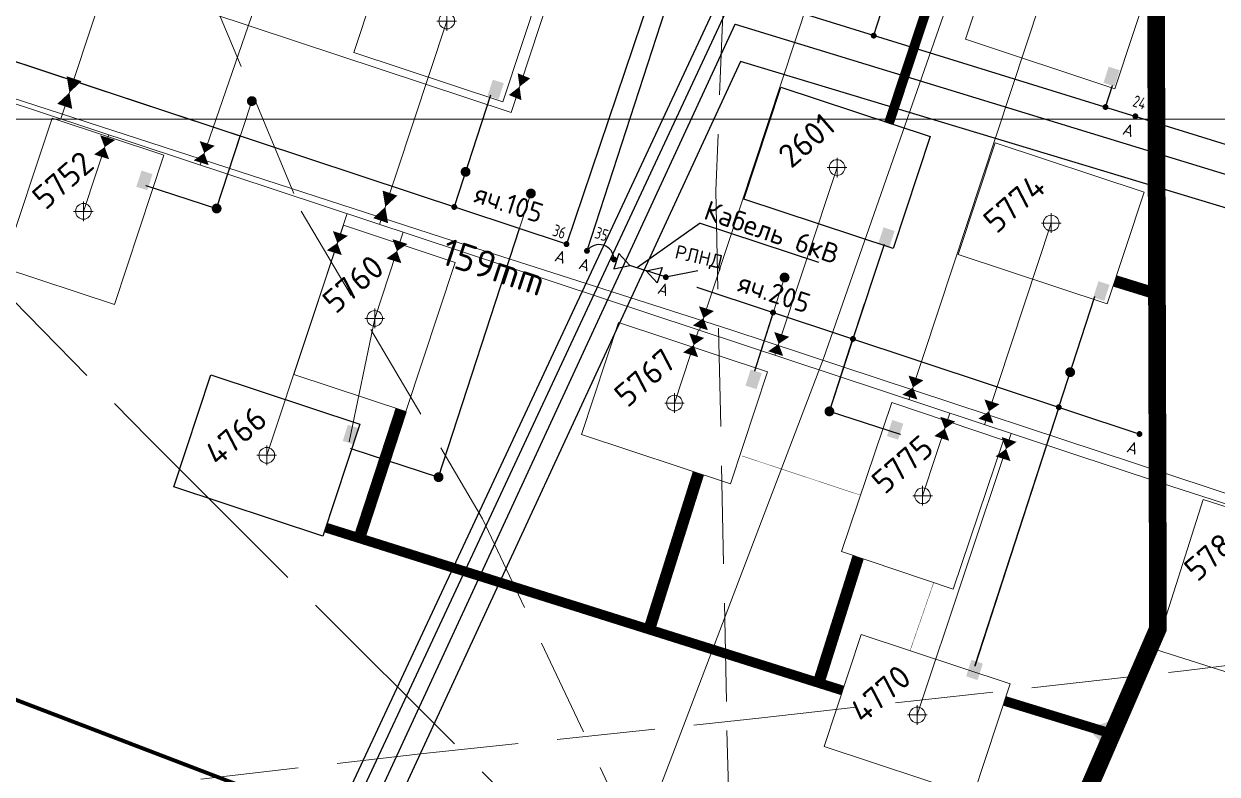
# Model space of a CAD drawing. Header units: millimetres. Extents: x 519 to 9564855, y -810 to 5021775.
# Drawn here: x 9529235 to 9529843, y 5001666 to 5002048 of the extents above; entities that cross this region are included whole.
import ezdxf

# ---------------------------------------------------------------- set-up
doc = ezdxf.new("R2010")
doc.units = ezdxf.units.MM
doc.header["$LTSCALE"] = 2
doc.header["$MEASUREMENT"] = 0
doc.header["$PDMODE"] = 2
doc.header["$PDSIZE"] = 5
for name, pattern in [('92051501$0$GROUND1', [60, 50, -10]), ('92051501$0$GROUND2', [35, 25, -10]), ('ACAD_ISO04W100', [30, 24, -3, 0, -3]), ('DASHED2', [9.525, 6.35, -3.175])]:
    doc.linetypes.add(name, pattern=pattern)
for name, color, linetype in [('160 скважин на 2012 г. подъездные дороги', 40, 'Continuous'), ('160 скважин на 2012 год', 7, 'Continuous'), ('164 скв. на 2011 год (измененные)', 121, 'Continuous'), ('Existing roads', 41, 'Continuous'), ('Future Roads', 44, 'Continuous'), ('GRID_PULKOVO', 7, 'Continuous'), ('OilColl&Flowlines', 3, 'Continuous'), ('ROAD_FIELD', 255, '92051501$0$GROUND2'), ('ROAD_GROUND', 9, 'Continuous'), ('stage 7.frame', 7, 'Continuous'), ('Stage 9.Frame&Text', 7, 'Continuous')]:
    doc.layers.add(name, color=color, linetype=linetype)
for name, color, linetype, lineweight in [('160 скважин на 2012 год - Электрика', 192, 'Continuous', 30), ('160 скважин на2012 год.Выкидные линии', 5, 'Continuous', 30), ('severniy kollektor', 3, 'ACAD_ISO04W100', 30), ('Электро', 1, 'Continuous', 30), ('Электроснаб', 1, 'Continuous', 18), ('Электроснабжене', 1, 'Continuous', 18)]:
    doc.layers.add(name, color=color, linetype=linetype, lineweight=lineweight)
doc.styles.add('92051501$0$STANDARD', font='simplex.shx')
doc.styles.add('Elect', font='isocpeur.ttf')
doc.styles.get("Standard").update_dxf_attribs({"font": 'isocpeur.ttf', "width": 0.5})
doc.linetypes.add('CAB', pattern='A,0.7,-0.43403,["K",Standard,S=0.9,R=0,X=-0.4,Y=-0.3],-0.8', length=1.93403)
doc.linetypes.add('WTR_LINE', pattern='A,0.5,-0.2,["W",92051501$0$STANDARD,S=0.1,R=0,X=-0.1,Y=-0.05],-0.05', length=0.75)

# ---------------------------------------------------------------- blocks, each defined once
blk = doc.blocks.new('92051501$0$VALVE')
at = {"layer": 'OilColl&Flowlines'}
for points in [[(-5.97, -3.45), (-5.97, 3.45), (0, 0)], [(5.97, -3.45), (0, 0), (5.97, 3.45)]]:
    blk.add_solid(points, dxfattribs=at)
blk = doc.blocks.new('92051501$0$WELLPAD')
at = {"flags": 128}
blk.add_lwpolyline([(40, -30), (-40, -30), (-40, 30), (40, 30)], close=True, dxfattribs=at)

msp = doc.modelspace()

# ---------------------------------------------------------------- hatches: boundary and pattern name
at = {"layer": '160 скважин на 2012 год - Электрика', "lineweight": 0, "ltscale": 7.5}
for points in [[(9529479.15763, 5002018.23846), (9529473.53525, 5002020.06451), (9529470.87312, 5002011.86787), (9529476.49549, 5002010.04182)], [(9529300.22814, 5001971.92741), (9529294.60577, 5001973.75347), (9529291.94363, 5001965.55683), (9529297.56601, 5001963.73077)], [(9529787.70387, 5001915.60297), (9529782.0815, 5001917.42903), (9529779.41936, 5001909.23239), (9529785.04173, 5001907.40633)], [(9529610.52949, 5001870.65498), (9529604.90712, 5001872.48104), (9529602.24498, 5001864.2844), (9529607.86735, 5001862.45834)], [(9529682.63847, 5001844.96661), (9529677.01609, 5001846.79266), (9529674.35396, 5001838.59602), (9529679.97633, 5001836.76997)], [(9529722.97742, 5001722.85636), (9529717.35505, 5001724.68241), (9529714.69291, 5001716.48577), (9529720.31529, 5001714.65971)]]:
    msp.add_hatch(color=1, dxfattribs=at).paths.add_polyline_path(points)
at = {"layer": 'Existing roads', "lineweight": 0}
h = msp.add_hatch(color=256, dxfattribs=at)
edge = h.paths.add_edge_path()
edge.add_line((9529779.33056, 5001686.70434), (9529780.9224, 5001691.45037))
edge.add_arc((9529778.19448, 5001711.85323), 20.58442, 277.61544673, 311.50735806)
edge.add_line((9529791.83611, 5001696.43816), (9529785.82741, 5001678.2785))
edge.add_arc((9529762.02179, 5001666.64054), 26.4981, 386.05282574, 409.21610864)
at = {"layer": 'Электро', "ltscale": 0.5}
for points in [[(9529792.90296, 5002024.85472), (9529787.27084, 5002026.65049), (9529784.65287, 5002018.43963), (9529790.28499, 5002016.64387)], [(9529405.35505, 5001842.52986), (9529399.72293, 5001844.32562), (9529397.10496, 5001836.11477), (9529402.73708, 5001834.31901)]]:
    msp.add_hatch(color=256, dxfattribs=at).paths.add_polyline_path(points)
at = {"layer": 'Электро'}
for points in [[(9529479.15699, 5002018.23807), (9529473.53461, 5002020.06412), (9529470.87247, 5002011.86748), (9529476.49485, 5002010.04143)], [(9529300.22814, 5001971.92741), (9529294.60577, 5001973.75347), (9529291.94363, 5001965.55683), (9529297.56601, 5001963.73077)], [(9529787.70326, 5001915.60278), (9529782.08089, 5001917.42884), (9529779.41875, 5001909.2322), (9529785.04112, 5001907.40614)]]:
    msp.add_hatch(color=256, dxfattribs=at).paths.add_polyline_path(points)
at = {"layer": 'Электро', "ltscale": 7.5}
for points in [[(9529678.20765, 5001943.01141), (9529672.58528, 5001944.83747), (9529669.92314, 5001936.64083), (9529675.54551, 5001934.81477)], [(9529610.52888, 5001870.65479), (9529604.90651, 5001872.48085), (9529602.24437, 5001864.28421), (9529607.86674, 5001862.45815)], [(9529682.63786, 5001844.96642), (9529677.01548, 5001846.79247), (9529674.35335, 5001838.59583), (9529679.97572, 5001836.76978)], [(9529723.13656, 5001722.56995), (9529717.51419, 5001724.39601), (9529714.85205, 5001716.19937), (9529720.47442, 5001714.37331)]]:
    msp.add_hatch(color=256, dxfattribs=at).paths.add_polyline_path(points)
at = {"layer": 'Электроснаб', "linetype": 'ByBlock', "lineweight": 0, "ltscale": 0.5}
for points in [[(9529792.90296, 5002024.85472), (9529787.27084, 5002026.65049), (9529784.65287, 5002018.43963), (9529790.28499, 5002016.64387)], [(9529405.35505, 5001842.52986), (9529399.72293, 5001844.32562), (9529397.10496, 5001836.11477), (9529402.73708, 5001834.31901)]]:
    msp.add_hatch(color=1, dxfattribs=at).paths.add_polyline_path(points)
at = {"layer": 'Электроснаб', "linetype": 'ByBlock', "lineweight": 0}
for points in [[(9529479.15699, 5002018.23807), (9529473.53461, 5002020.06412), (9529470.87247, 5002011.86748), (9529476.49485, 5002010.04143)], [(9529787.70326, 5001915.60278), (9529782.08089, 5001917.42884), (9529779.41875, 5001909.2322), (9529785.04112, 5001907.40614)]]:
    msp.add_hatch(color=1, dxfattribs=at).paths.add_polyline_path(points)
at = {"layer": 'Электроснаб', "lineweight": 0}
msp.add_hatch(color=1, dxfattribs=at).paths.add_polyline_path([(9529300.22814, 5001971.92741), (9529294.60577, 5001973.75347), (9529291.94363, 5001965.55683), (9529297.56601, 5001963.73077)])
at = {"layer": 'Электроснаб', "linetype": 'ByBlock', "lineweight": 0, "ltscale": 7.5}
for points in [[(9529678.20765, 5001943.01141), (9529672.58528, 5001944.83747), (9529669.92314, 5001936.64083), (9529675.54551, 5001934.81477)], [(9529610.52888, 5001870.65479), (9529604.90651, 5001872.48085), (9529602.24437, 5001864.28421), (9529607.86674, 5001862.45815)], [(9529682.63786, 5001844.96642), (9529677.01548, 5001846.79247), (9529674.35335, 5001838.59583), (9529679.97572, 5001836.76978)], [(9529723.13656, 5001722.56995), (9529717.51419, 5001724.39601), (9529714.85205, 5001716.19937), (9529720.47442, 5001714.37331)]]:
    msp.add_hatch(color=1, dxfattribs=at).paths.add_polyline_path(points)
at = {"layer": 'Электроснабжене', "linetype": 'ByBlock', "lineweight": 0, "ltscale": 0.5}
for points in [[(9529792.90296, 5002024.85472), (9529787.27084, 5002026.65049), (9529784.65287, 5002018.43963), (9529790.28499, 5002016.64387)], [(9529405.35505, 5001842.52986), (9529399.72293, 5001844.32562), (9529397.10496, 5001836.11477), (9529402.73708, 5001834.31901)]]:
    msp.add_hatch(color=1, dxfattribs=at).paths.add_polyline_path(points)
at = {"layer": 'Электроснабжене', "linetype": 'ByBlock', "lineweight": 0}
for points in [[(9529479.15699, 5002018.23807), (9529473.53461, 5002020.06412), (9529470.87247, 5002011.86748), (9529476.49485, 5002010.04143)], [(9529787.70326, 5001915.60278), (9529782.08089, 5001917.42884), (9529779.41875, 5001909.2322), (9529785.04112, 5001907.40614)]]:
    msp.add_hatch(color=1, dxfattribs=at).paths.add_polyline_path(points)
at = {"layer": 'Электроснабжене', "lineweight": 0}
msp.add_hatch(color=1, dxfattribs=at).paths.add_polyline_path([(9529300.22814, 5001971.92741), (9529294.60577, 5001973.75347), (9529291.94363, 5001965.55683), (9529297.56601, 5001963.73077)])
at = {"layer": 'Электроснабжене', "linetype": 'ByBlock', "lineweight": 0, "ltscale": 7.5}
for points in [[(9529678.20765, 5001943.01141), (9529672.58528, 5001944.83747), (9529669.92314, 5001936.64083), (9529675.54551, 5001934.81477)], [(9529610.52888, 5001870.65479), (9529604.90651, 5001872.48085), (9529602.24437, 5001864.28421), (9529607.86674, 5001862.45815)], [(9529682.63786, 5001844.96642), (9529677.01548, 5001846.79247), (9529674.35335, 5001838.59583), (9529679.97572, 5001836.76978)], [(9529723.13656, 5001722.56995), (9529717.51419, 5001724.39601), (9529714.85205, 5001716.19937), (9529720.47442, 5001714.37331)]]:
    msp.add_hatch(color=1, dxfattribs=at).paths.add_polyline_path(points)

# ---------------------------------------------------------------- linework, layer by layer
at = {"color": 5, "linetype": 'WTR_LINE', "lineweight": 0, "ltscale": 100, "const_width": 2}
msp.add_lwpolyline([(9527059.994, 5002488.058), (9527832.679, 5002214.15), (9528541.641, 5001967.805), (9529684.446, 5001530.752), (9530702.239, 5001171.723), (9531496.57, 5000875.96), (9531289.842, 5000268.677), (9531235.995, 5000198.308)], dxfattribs=at)
at = {"color": 3, "linetype": 'ByBlock', "lineweight": 0, "ltscale": 80}
msp.add_lwpolyline([(9529368.4, 5002178.8), (9529318.0278, 5002195.29146), (9529253.43885, 5002000.08902)], dxfattribs=at)
at = {"layer": '160 скважин на 2012 г. подъездные дороги', "color": 41, "linetype": 'ByBlock', "lineweight": 0, "ltscale": 80, "elevation": 0.00005}
for points in [[(9529790.45238, 5001917.5706, 6, 6, 0), (9529811.66403, 5001910.99955, 0.2, 0.2, 0)], [(9529405.54042, 5001786.62066, 6, 6, 0), (9529426.8575, 5001851.8331, 0.2, 0.2, 0)], [(9529578.2518, 5001819.5765, 6, 6, 0), (9529553.224, 5001740.10877, 0.2, 0.2, 0)], [(9529659.68613, 5001777.01244, 6, 6, 0), (9529639.50542, 5001712.93506, 0.2, 0.2, 0)]]:
    msp.add_lwpolyline(points, format="xyseb", dxfattribs=at)
at = {"layer": '160 скважин на 2012 год', "color": 0, "linetype": 'ByBlock', "lineweight": 0, "elevation": 0.00005}
for points in [[(9529402.69218, 5002033.8859), (9529478.6727, 5002008.74532), (9529497.52814, 5002065.73072), (9529421.54761, 5002090.8713)], [(9529249.0044, 5002000.41407), (9529223.83418, 5001924.44336), (9529280.81221, 5001905.56569), (9529305.98243, 5001981.5364)], [(9529710.59218, 5001930.9859), (9529786.5727, 5001905.84532), (9529805.42814, 5001962.83072), (9529729.44761, 5001987.9713)], [(9529676.79363, 5001855.71066), (9529651.16093, 5001779.89474), (9529708.02287, 5001760.67022), (9529733.65557, 5001836.48614)], [(9529835.47032, 5001806.23053), (9529811.15908, 5001729.98059), (9529868.34653, 5001711.74716), (9529892.65777, 5001787.9971)]]:
    msp.add_lwpolyline(points, close=True, dxfattribs=at)
at = {"layer": '160 скважин на 2012 год', "color": 8, "linetype": 'ByBlock', "lineweight": 0, "ltscale": 80, "const_width": 0.2}
for points in [[(9529660.83606, 5001808.51166), (9529600.42217, 5001828.50152)], [(9529686.1086, 5001729.32253), (9529698.13496, 5001764.01323)]]:
    msp.add_lwpolyline(points, dxfattribs=at)
at = {"layer": '160 скважин на 2012 год', "color": 0, "linetype": 'ByBlock', "lineweight": 0}
for centre in [(9529450.1, 5002049.9), (9529265, 5001953), (9529758, 5001947), (9529692.5, 5001808.2)]:
    msp.add_circle(centre, 4, dxfattribs=at)
for p in [(9529450.1, 5002049.9), (9529265, 5001953), (9529758, 5001947), (9529692.5, 5001808.2)]:
    msp.add_point(p, dxfattribs=at)
at = {"layer": '160 скважин на 2012 год - Электрика', "color": 1, "linetype": 'ByBlock', "lineweight": 0, "ltscale": 80}
for p, q in [((9529332.87074, 5001954.45358), (9529350.75077, 5002009.15628)), ((9529296.7108, 5001966.20266), (9529332.87074, 5001954.45358)), ((9529445.92624, 5001817.66981), (9529492.96137, 5001962.1027)), ((9529645.01246, 5001851.17154), (9529662.87952, 5001905.83453)), ((9529681.1724, 5001839.42247), (9529645.01246, 5001851.17154))]:
    msp.add_line(p, q, dxfattribs=at)
at = {"layer": '160 скважин на 2012 год - Электрика', "color": 1, "lineweight": 0, "ltscale": 7.5}
for p, q in [((9529471.99087, 5002010.83174, 0.00005), (9529459.7304, 5001973.09791)), ((9529622.19296, 5001919.31642, 0), (9529606.93449, 5001871.68374)), ((9529761.86693, 5001853.26658, 0), (9529780.16987, 5001909.59724, 0)), ((9529761.86693, 5001853.26658, 0), (9529719.16978, 5001721.81078, 0.00005))]:
    msp.add_line(p, q, dxfattribs=at)
at = {"layer": '160 скважин на 2012 год - Электрика', "color": 1, "linetype": 'CAB', "lineweight": 0, "ltscale": 3}
msp.add_line((9529400.38208, 5001835.60624), (9529413.4, 5001898.5), dxfattribs=at)
at = {"layer": '160 скважин на 2012 год - Электрика', "color": 1, "lineweight": 0, "ltscale": 7.5, "const_width": 2.5}
for points in [[(9529349.61129, 5002009.52622, 1), (9529351.98893, 5002008.75368, 1)], [(9529458.48936, 5001973.50146, 1), (9529460.867, 5001972.72892, 1)], [(9529491.77255, 5001962.48897, 1), (9529494.15019, 5001961.71643, 1)], [(9529331.68192, 5001954.83985, 1), (9529334.05956, 5001954.06731, 1)], [(9529643.82364, 5001851.55781, 1), (9529646.20128, 5001850.78527, 1)], [(9529444.73742, 5001818.05608, 1), (9529447.11506, 5001817.28354, 1)]]:
    msp.add_lwpolyline(points, format="xyb", close=True, dxfattribs=at)
at = {"layer": '160 скважин на 2012 год - Электрика', "color": 1, "lineweight": 0, "ltscale": 7.5, "const_width": 2.5, "elevation": 0}
for points in [[(9529621.00414, 5001919.7027, 1), (9529623.38178, 5001918.93015, 1)], [(9529766.47665, 5001871.49893, 1), (9529768.85429, 5001870.72638, 1)]]:
    msp.add_lwpolyline(points, format="xyb", close=True, dxfattribs=at)
at = {"layer": '160 скважин на2012 год.Выкидные линии', "color": 3, "linetype": 'ByBlock', "lineweight": 0, "ltscale": 80}
msp.add_lwpolyline([(9529450.1, 5002049.9), (9529415.83848, 5001946.35392)], dxfattribs=at)
at = {"layer": '164 скв. на 2011 год (измененные)', "color": 0, "linetype": 'ByBlock', "lineweight": 0, "elevation": 0.00005}
for points in [[(9529714.39218, 5002040.5859), (9529790.3727, 5002015.44532), (9529809.22814, 5002072.43072), (9529733.24761, 5002097.5713)], [(9529397.42528, 5001945.92111), (9529372.22161, 5001869.96149), (9529429.19132, 5001851.05873), (9529454.395, 5001927.01835)], [(9529518.69218, 5001839.3859), (9529594.6727, 5001814.24532), (9529613.52814, 5001871.23072), (9529537.54761, 5001896.3713)]]:
    msp.add_lwpolyline(points, close=True, dxfattribs=at)
at = {"layer": '164 скв. на 2011 год (измененные)', "color": 0, "linetype": 'ByBlock', "lineweight": 0}
for centre in [(9529413.4, 5001898.5), (9529566.1, 5001855.4)]:
    msp.add_circle(centre, 4, dxfattribs=at)
at = {"layer": '164 скв. на 2011 год (измененные)', "color": 0, "linetype": 'ByBlock', "lineweight": 0, "ltscale": 80}
msp.add_point((9529413.4, 5001898.5), dxfattribs=at)
at = {"layer": '164 скв. на 2011 год (измененные)', "color": 0, "linetype": 'ByBlock', "lineweight": 0}
msp.add_point((9529566.1, 5001855.4), dxfattribs=at)
at = {"layer": 'Existing roads', "lineweight": 0, "const_width": 5, "elevation": 6}
msp.add_lwpolyline([(9529734.3643, 5001703.72061), (9529789.09732, 5001686.94043)], dxfattribs=at)
at = {"layer": 'Future Roads', "color": 41, "linetype": 'ByBlock', "lineweight": 0, "const_width": 5, "elevation": 0.00005}
for points in [[(9529675.27869, 5001997.67311), (9529715.91911, 5002120.43042)], [(9529388.41797, 5001792.01326), (9529651.76853, 5001709.07288)]]:
    msp.add_lwpolyline(points, dxfattribs=at)
at = {"layer": 'GRID_PULKOVO', "lineweight": 0}
msp.add_line((9519000, 5002000), (9533000, 5002000), dxfattribs=at)
at = {"layer": 'OilColl&Flowlines', "linetype": 'ByBlock', "lineweight": 0}
for p, q in [((9529588.2, 5002321.8), (9529482.84435, 5002003.39137)), ((9528772.66193, 5002238.43676), (9529482.84435, 5002003.39137)), ((9529814.21, 5001814.54), (9528754.74638, 5002165.09732)), ((9529364.9, 5002093.6), (9529324.43289, 5001976.59837)), ((9529358.4, 5001828.8), (9529399.30246, 5001951.82539)), ((9530864.44633, 5001476.41745), (9529814.21, 5001814.54))]:
    msp.add_line(p, q, dxfattribs=at)
at = {"layer": 'OilColl&Flowlines', "linetype": 'ByBlock', "lineweight": 0, "ltscale": 200}
for p, q in [((9529647.5, 5002100.1), (9529578.78803, 5001892.43687)), ((9529752.54221, 5002059.66324), (9529685.52425, 5001857.11978)), ((9529265, 5001953), (9529277.90255, 5001991.99442)), ((9529758, 5001947), (9529724.04311, 5001844.37459)), ((9529413.4, 5001898.5), (9529427.91214, 5001942.35897)), ((9529566.1, 5001855.4), (9529578.39758, 5001892.56606)), ((9529692.5, 5001808.2), (9529706.40102, 5001850.21204))]:
    msp.add_line(p, q, dxfattribs=at)
at = {"layer": 'OilColl&Flowlines', "color": 3, "linetype": 'ByBlock', "lineweight": 0}
msp.add_line((9529648.9, 5001975.3), (9529617.26907, 5001879.70419), dxfattribs=at)
at = {"layer": 'OilColl&Flowlines', "lineweight": 0}
msp.add_line((9529689.8, 5001696.6), (9529737.65362, 5001839.87112), dxfattribs=at)
at = {"layer": 'OilColl&Flowlines', "color": 3, "linetype": 'ByBlock', "lineweight": 0}
for points in [[(9529260.25356, 5002020.50205, 8, 0, 0), (9529257.87306, 5002013.49021, 0, 8, 0), (9529255.49071, 5002006.47295, 8, 8, 0)], [(9529421.17584, 5001962.30205, 8, 0, 0), (9529418.79533, 5001955.29021, 0, 8, 0), (9529416.41299, 5001948.27295, 8, 8, 0)], [(9529579.27572, 5001893.6897, 8, 0, 0), (9529580.8405, 5001898.63988, 0, 8, 0), (9529582.36969, 5001903.47747, 8, 8, 0)], [(9529574.30492, 5001879.97606, 8, 0, 0), (9529575.8697, 5001884.92623, 0, 8, 0), (9529577.39889, 5001889.76383, 8, 8, 0)], [(9529617.62275, 5001880.55202, 8, 0, 0), (9529619.18753, 5001885.5022, 0, 8, 0), (9529620.71672, 5001890.33979, 8, 8, 0)]]:
    msp.add_lwpolyline(points, format="xyseb", dxfattribs=at)
at = {"layer": 'OilColl&Flowlines', "lineweight": 0}
for points in [[(9529274.25803, 5001980.7588, 8, 0, 0), (9529275.82281, 5001985.70897, 0, 8, 0), (9529277.352, 5001990.54657, 8, 8, 0)], [(9529324.98357, 5001977.76456, 8, 0, 0), (9529326.54834, 5001982.71474, 0, 8, 0), (9529328.07753, 5001987.55233, 8, 8, 0)], [(9529686.02488, 5001858.41176, 8, 0, 0), (9529687.58966, 5001863.36193, 0, 8, 0), (9529689.11885, 5001868.19953, 8, 8, 0)], [(9529724.72937, 5001846.22757, 8, 0, 0), (9529726.29415, 5001851.17774, 0, 8, 0), (9529727.82334, 5001856.01534, 8, 8, 0)]]:
    msp.add_lwpolyline(points, format="xyseb", dxfattribs=at)
at = {"layer": 'OilColl&Flowlines', "linetype": 'ByBlock', "lineweight": 0}
for points in [[(9529392.80029, 5001931.9533, 8, 0, 0), (9529394.36507, 5001936.90348, 0, 8, 0), (9529395.89426, 5001941.74107, 8, 8, 0)], [(9529423.17475, 5001927.82044, 8, 0, 0), (9529424.73953, 5001932.77061, 0, 8, 0), (9529426.26872, 5001937.60821, 8, 8, 0)]]:
    msp.add_lwpolyline(points, format="xyseb", dxfattribs=at)
at = {"layer": 'OilColl&Flowlines', "lineweight": 0}
for points, elevation in [([(9529702.23527, 5001837.40112, 8, 0, 0), (9529703.80004, 5001842.35129, 0, 8, 0), (9529705.32923, 5001847.18889, 8, 8, 0)], 0), ([(9529733.46574, 5001827.06752, 8, 0, 0), (9529735.03052, 5001832.01769, 0, 8, 0), (9529736.55971, 5001836.85529, 8, 8, 0)], 4.814)]:
    msp.add_lwpolyline(points, format="xyseb", dxfattribs=dict(at, elevation=elevation))
at = {"layer": 'ROAD_FIELD', "color": 0, "linetype": '92051501$0$GROUND1', "lineweight": 0}
msp.add_lwpolyline([(9526935.437, 5004963.955), (9527193.41818, 5004344.27112), (9527450.38626, 5003684.4282), (9527989.53769, 5003152.50492), (9528107.38116, 5003027.9094), (9528607.94222, 5002539.88503), (9529298.35573, 5001837.34368), (9529522.87428, 5001612.96816), (9529662.137, 5001472.855), (9529971.037, 5001333.555), (9529994.03437, 5001320.86328)], dxfattribs=at)
at = {"layer": 'ROAD_FIELD', "lineweight": 0}
for points in [[(9527697.9529, 5003749.4838), (9527829.537, 5003652.655), (9527956.6319, 5003538.88929), (9528345.237, 5003190.455), (9528389.237, 5003167.955), (9528520.78893, 5003090.98643), (9528606.337, 5003025.955), (9528670.737, 5002952.555), (9528812.237, 5002826.755), (9528926.137, 5002734.855), (9529063.037, 5002604.955), (9529158.637, 5002507.655), (9529185.12703, 5002464.10354), (9529205.837, 5002340.355), (9529226.037, 5002283.255), (9529271.437, 5002164.755), (9529326.037, 5002072.855), (9529375.937, 5001953.155), (9529468.337, 5001796.455), (9529605.84662, 5001506.11208)], [(9529543.437, 5003454.155), (9529555.137, 5003436.955), (9529562.137, 5003395.855), (9529556.137, 5003294.055), (9529551.737, 5003171.155), (9529549.737, 5003065.955), (9529556.93674, 5002950.49078), (9529569.237, 5002822.455), (9529589.237, 5002653.155), (9529599.637, 5002409.055), (9529602.24631, 5002342.01935), (9529587.137, 5001963.455), (9529592.837, 5001688.655), (9529596.56808, 5001546.46579)], [(9529205.11065, 5001643.66581), (9529255.237, 5001655.855), (9529436.737, 5001676.855), (9529609.037, 5001694.955), (9529825.38917, 5001719.11996), (9530007.237, 5001741.355), (9530291.01134, 5001773.34488), (9530345.27091, 5001789.73844), (9530585.11317, 5001876.43872), (9530808.337, 5001941.455), (9530860.30347, 5001956.28178), (9530881.86219, 5001981.62882), (9530900.88456, 5002024.71872), (9530932.58851, 5002067.80862), (9531014.037, 5002196.255), (9531046.837, 5002236.155), (9531103.737, 5002308.855), (9531140.20046, 5002354.6), (9531177.637, 5002377.855), (9531230.937, 5002393.955), (9531283.037, 5002416.255), (9531332.437, 5002438.755), (9531367.05559, 5002451.39784), (9531407.19933, 5002472.76627)]]:
    msp.add_lwpolyline(points, dxfattribs=at)
at = {"layer": 'ROAD_GROUND', "color": 8, "lineweight": 0, "const_width": 9}
msp.add_lwpolyline([(9529447.10622, 5000964.21329), (9529694.8, 5001469.8), (9529812.4, 5001740.6), (9529811.2732, 5002107.54506), (9529847.42377, 5002553.29213)], dxfattribs=at)
at = {"layer": 'severniy kollektor', "linetype": 'Continuous', "lineweight": 0}
for points, elevation in [([(9529919.36205, 5001820.54375), (9529876.486, 5001799.7519), (9529594.8074, 5001892.6807), (9529447.9213, 5001939.7612), (9529214.9543, 5002015.1278), (9529044.1618, 5002068.0952), (9527687.03665, 5002521.75383), (9527342.6533, 5001698.193), (9527189.4969, 5001390.269), (9527167.3095, 5001354.24132)], 0.7029), ([(9529728.7482, 5002126.3315), (9529641.9653, 5001878.0033), (9529503.3763, 5001514.6599), (9529395.3764, 5001243.1631), (9529333.9974, 5001087.1802)], 0.1804)]:
    msp.add_lwpolyline(points, dxfattribs=dict(at, elevation=elevation))
at = {"layer": 'stage 7.frame', "color": 0, "linetype": 'ByBlock', "lineweight": 0, "elevation": 6}
msp.add_lwpolyline([(9529642.34082, 5001680.58018), (9529718.32134, 5001655.4396), (9529737.17678, 5001712.425), (9529661.19625, 5001737.56558)], close=True, dxfattribs=at)
at = {"layer": 'stage 7.frame', "color": 0, "linetype": 'ByBlock', "lineweight": 0}
msp.add_circle((9529689.8, 5001696.6), 4, dxfattribs=at)
at = {"layer": 'stage 7.frame', "color": 0, "linetype": 'ByBlock', "lineweight": 0, "ltscale": 80}
msp.add_point((9529689.8, 5001696.6), dxfattribs=at)
at = {"layer": 'Stage 9.Frame&Text', "color": 0, "linetype": 'ByBlock', "lineweight": 0}
for centre in [(9529648.9, 5001975.3), (9529358.4, 5001828.8)]:
    msp.add_circle(centre, 4, dxfattribs=at)
for p in [(9529648.9, 5001975.3), (9529358.4, 5001828.8)]:
    msp.add_point(p, dxfattribs=at)
at = {"layer": 'Электро'}
for p, q in [((9529511.07508, 5001936.33797, 0), (9527927.17683, 5002459.74931, 0.00005)), ((9529611.43267, 5002233.82097, 26.71792), (9529511.07508, 5001936.33797, 0)), ((9529615.45336, 5002222.00155, 26.71792), (9529521.51471, 5001932.88812, 26.71792)), ((9529655.30924, 5002203.91016, 0), (9528772.76301, 5000315.04433, 0)), ((9529647.39085, 5002172.55133, 0), (9528778.60908, 5000313.14483, 0)), ((9529667.71778, 5002042.62467, 0.00002), (9529673.33175, 5002060.02056)), ((9529472.41305, 5002012.13268, 0.00005), (9529453.93122, 5001955.25146, 0.00005)), ((9529785.67358, 5002006.105, -0.00003), (9529789.26519, 5002016.99965, 0.00002)), ((9529332.87074, 5001954.45358), (9529344.89868, 5001991.25224)), ((9529296.7108, 5001966.20266), (9529332.87074, 5001954.45358)), ((9529445.92624, 5001817.66981), (9529487.06877, 5001944.27104, 0)), ((9529672.90033, 5001936.11971), (9529656.99759, 5001888.05966)), ((9529551.73501, 5001922.75737, 0), (9529543.38706, 5001925.44332, -0.00004)), ((9529551.77892, 5001922.87664), (9529561.67573, 5001919.60194)), ((9529561.67573, 5001919.60194), (9529578.0688, 5001922.90802, 0)), ((9529577.55005, 5001914.34182, 0), (9529803.68909, 5001839.40839, 0)), ((9529761.86632, 5001853.26639, 0), (9529780.16926, 5001909.59705, 0)), ((9529761.86693, 5001853.26658, 0), (9529780.16987, 5001909.59724, 0)), ((9529645.01246, 5001851.17154), (9529662.87952, 5001905.83453)), ((9529616.29025, 5001901.50448, 0), (9529606.93388, 5001871.68355)), ((9529616.52201, 5001902.21777, 0), (9529606.93449, 5001871.68374)), ((9529645.01185, 5001851.17135), (9529656.99759, 5001888.05966)), ((9529681.17179, 5001839.42228), (9529645.01185, 5001851.17135)), ((9529681.1724, 5001839.42247), (9529645.01246, 5001851.17154)), ((9529761.86568, 5001853.26601, 0), (9529719.0238, 5001721.41227, 0)), ((9529761.86693, 5001853.26658, 0), (9529719.16978, 5001721.81078, 0.00005)), ((9529401.66438, 5001832.0469, 0.00005), (9529445.92624, 5001817.66981))]:
    msp.add_line(p, q, dxfattribs=at)
at = {"layer": 'Электро', "ltscale": 25}
for q in [(9529547.1738, 5001924.35624, -0.00001), (9529639.45296, 5001927.06458)]:
    msp.add_line((9529579.23869, 5001946.93769), q, dxfattribs=at)
at = {"layer": 'Электро'}
for points, elevation in [([(9529605.3434, 5002062.06751), (9529858.73044, 5001983.48625)], -0.00003), ([(9528790.95275, 5000306.4238), (9529596.95307, 5002048.26732)], -0.00006), ([(9529596.95307, 5002048.26732), (9530802.36636, 5001679.53418)], -0.00006), ([(9529599.6397, 5002029.34297), (9528800.12121, 5000302.43139)], -0.00006), ([(9530797.99149, 5001667.82608), (9529599.6397, 5002029.34297)], -0.00006)]:
    msp.add_lwpolyline(points, dxfattribs=dict(at, elevation=elevation))
at = {"layer": 'Электро', "ltscale": 25, "const_width": 1.5}
msp.add_lwpolyline([(9529666.89459, 5002042.69582, 1), (9529668.32118, 5002042.2323, 1)], format="xyb", close=True, dxfattribs=at)
for points, elevation in [([(9529784.96029, 5002006.33676, 1), (9529786.38688, 5002005.87324, 1)], -0.00003), ([(9529453.20917, 5001955.45626, 1), (9529454.63575, 5001954.99273, 1)], 0.00005), ([(9529510.36179, 5001936.56974, 1), (9529511.78837, 5001936.10621, 1)], 0), ([(9529520.80142, 5001933.11988, 1), (9529522.228, 5001932.65636, 1)], 26.71792), ([(9529534.57152, 5001928.75552, 1), (9529535.9981, 5001928.29199, 1)], -0.00004), ([(9529761.15314, 5001853.49851, 1), (9529762.57973, 5001853.03498, 1)], 0)]:
    msp.add_lwpolyline(points, format="xyb", close=True, dxfattribs=dict(at, elevation=elevation))
at = {"layer": 'Электро', "const_width": 1.5}
for points, elevation in [([(9529800.17505, 5002001.6262, 1), (9529801.60164, 5002001.16268, 1)], -0.00003), ([(9529560.9715, 5001919.73387, 1), (9529562.39808, 5001919.27034, 1)], 0), ([(9529615.57695, 5001901.73624, 1), (9529617.00354, 5001901.27272, 1)], 0), ([(9529802.26387, 5001839.87606, 1), (9529803.69045, 5001839.41253, 1)], 0)]:
    msp.add_lwpolyline(points, format="xyb", close=True, dxfattribs=dict(at, elevation=elevation))
at = {"layer": 'Электро'}
for points, const_width in [([(9529331.68192, 5001954.83985, 1), (9529334.05956, 5001954.06731, 1)], 2.5), ([(9529656.28429, 5001888.29142, 1), (9529657.71088, 5001887.8279, 1)], 1.5)]:
    msp.add_lwpolyline(points, format="xyb", close=True, dxfattribs=dict(at, const_width=const_width))
for points, elevation in [([(9529543.38706, 5001925.44332), (9529537.82847, 5001931.61676), (9529535.26141, 5001923.71616)], -0.00004), ([(9529551.73501, 5001922.75737), (9529559.86067, 5001924.48453), (9529557.2936, 5001916.58393)], 0)]:
    msp.add_lwpolyline(points, close=True, dxfattribs=dict(at, elevation=elevation))
msp.add_arc((9529527.70818, 5001928.47477, -26.71801), 7.57679, 0.37043314, 145.21913499, dxfattribs=at)
at = {"layer": 'Электроснаб', "color": 1, "lineweight": 0}
for p, q in [((9529511.07508, 5001936.33797, 0), (9527927.17683, 5002459.74931, 0.00005)), ((9529611.43267, 5002233.82097, 26.71792), (9529511.07508, 5001936.33797, 0)), ((9529615.45336, 5002222.00155, 26.71792), (9529521.51471, 5001932.88812, 26.71792)), ((9529655.30924, 5002203.91016, 0), (9528772.76301, 5000315.04433, 0)), ((9529647.39085, 5002172.55133, 0), (9528778.60908, 5000313.14483, 0)), ((9529667.71778, 5002042.62467, 0.00002), (9529673.33175, 5002060.02056)), ((9529472.41305, 5002012.13268, 0.00005), (9529453.93122, 5001955.25146, 0.00005)), ((9529785.67358, 5002006.105, -0.00003), (9529789.26519, 5002016.99965, 0.00002)), ((9529332.87074, 5001954.45358), (9529344.89868, 5001991.25224)), ((9529296.7108, 5001966.20266), (9529332.87074, 5001954.45358)), ((9529445.92624, 5001817.66981), (9529487.06877, 5001944.27104, 0)), ((9529672.90033, 5001936.11971), (9529656.99759, 5001888.05966)), ((9529551.73501, 5001922.75737, 0), (9529543.38706, 5001925.44332, -0.00004)), ((9529551.77892, 5001922.87664), (9529561.67573, 5001919.60194)), ((9529561.67573, 5001919.60194), (9529578.0688, 5001922.90802, 0)), ((9529577.55005, 5001914.34182, 0), (9529803.68909, 5001839.40839, 0)), ((9529761.86693, 5001853.26658, 0), (9529780.16987, 5001909.59724, 0)), ((9529645.01246, 5001851.17154), (9529662.87952, 5001905.83453)), ((9529616.29025, 5001901.50448, 0), (9529606.93388, 5001871.68355)), ((9529616.52201, 5001902.21777, 0), (9529606.93449, 5001871.68374)), ((9529645.01185, 5001851.17135), (9529656.99759, 5001888.05966)), ((9529681.17179, 5001839.42228), (9529645.01185, 5001851.17135)), ((9529681.1724, 5001839.42247), (9529645.01246, 5001851.17154)), ((9529761.86568, 5001853.26601, 0), (9529719.0238, 5001721.41227, 0)), ((9529761.86693, 5001853.26658, 0), (9529719.16978, 5001721.81078, 0.00005)), ((9529400.91695, 5001832.29421), (9529445.92624, 5001817.66981))]:
    msp.add_line(p, q, dxfattribs=at)
at = {"layer": 'Электроснаб', "color": 1, "linetype": 'ByBlock', "lineweight": 0, "ltscale": 25}
for q in [(9529547.1738, 5001924.35624, -0.00001), (9529639.45296, 5001927.06458)]:
    msp.add_line((9529579.23869, 5001946.93769), q, dxfattribs=at)
at = {"layer": 'Электроснаб', "color": 1, "linetype": 'ByBlock', "lineweight": 0}
msp.add_line((9529761.86632, 5001853.26639, 0), (9529780.16926, 5001909.59705, 0), dxfattribs=at)
at = {"layer": 'Электроснаб', "color": 1, "lineweight": 0}
for points, elevation in [([(9529605.3434, 5002062.06751), (9529801.60479, 5002001.17262)], -0.00003), ([(9528790.95275, 5000306.4238), (9529596.95307, 5002048.26732)], -0.00006), ([(9529596.95307, 5002048.26732), (9530802.36636, 5001679.53418)], -0.00006), ([(9529599.6397, 5002029.34297), (9528800.12121, 5000302.43139)], -0.00006), ([(9530797.99149, 5001667.82608), (9529599.6397, 5002029.34297)], -0.00006)]:
    msp.add_lwpolyline(points, dxfattribs=dict(at, elevation=elevation))
at = {"layer": 'Электроснаб', "color": 1, "linetype": 'ByBlock', "lineweight": 0, "ltscale": 25, "const_width": 1.5}
msp.add_lwpolyline([(9529666.89459, 5002042.69582, 1), (9529668.32118, 5002042.2323, 1)], format="xyb", close=True, dxfattribs=at)
for points, elevation in [([(9529784.96029, 5002006.33676, 1), (9529786.38688, 5002005.87324, 1)], -0.00003), ([(9529453.20917, 5001955.45626, 1), (9529454.63575, 5001954.99273, 1)], 0.00005), ([(9529510.36179, 5001936.56974, 1), (9529511.78837, 5001936.10621, 1)], 0), ([(9529520.80142, 5001933.11988, 1), (9529522.228, 5001932.65636, 1)], 26.71792), ([(9529534.57152, 5001928.75552, 1), (9529535.9981, 5001928.29199, 1)], -0.00004), ([(9529761.15314, 5001853.49851, 1), (9529762.57973, 5001853.03498, 1)], 0)]:
    msp.add_lwpolyline(points, format="xyb", close=True, dxfattribs=dict(at, elevation=elevation))
at = {"layer": 'Электроснаб', "color": 1, "linetype": 'DASHED2', "lineweight": 0, "const_width": 1.5}
for points, elevation in [([(9529800.17505, 5002001.6262, 1), (9529801.60164, 5002001.16268, 1)], -0.00003), ([(9529560.9715, 5001919.73387, 1), (9529562.39808, 5001919.27034, 1)], 0), ([(9529802.26387, 5001839.87606, 1), (9529803.69045, 5001839.41253, 1)], 0)]:
    msp.add_lwpolyline(points, format="xyb", close=True, dxfattribs=dict(at, elevation=elevation))
at = {"layer": 'Электроснаб', "color": 1, "lineweight": 0}
for points, const_width in [([(9529331.68192, 5001954.83985, 1), (9529334.05956, 5001954.06731, 1)], 2.5), ([(9529656.28429, 5001888.29142, 1), (9529657.71088, 5001887.8279, 1)], 1.5)]:
    msp.add_lwpolyline(points, format="xyb", close=True, dxfattribs=dict(at, const_width=const_width))
for points, elevation in [([(9529543.38706, 5001925.44332), (9529537.82847, 5001931.61676), (9529535.26141, 5001923.71616)], -0.00004), ([(9529551.73501, 5001922.75737), (9529559.86067, 5001924.48453), (9529557.2936, 5001916.58393)], 0)]:
    msp.add_lwpolyline(points, close=True, dxfattribs=dict(at, elevation=elevation))
at = {"layer": 'Электроснаб', "color": 1, "lineweight": 0, "const_width": 1.5, "elevation": 0}
msp.add_lwpolyline([(9529615.57695, 5001901.73624, 1), (9529617.00354, 5001901.27272, 1)], format="xyb", close=True, dxfattribs=at)
at = {"layer": 'Электроснаб', "color": 1, "lineweight": 0}
msp.add_arc((9529527.70818, 5001928.47477, -26.71801), 7.57679, 0.37043314, 145.21913499, dxfattribs=at)
at = {"layer": 'Электроснабжене', "color": 1, "lineweight": 0}
for p, q in [((9529511.07508, 5001936.33797, 0), (9527927.17683, 5002459.74931, 0.00005)), ((9529611.43267, 5002233.82097, 26.71792), (9529511.07508, 5001936.33797, 0)), ((9529615.45336, 5002222.00155, 26.71792), (9529521.51471, 5001932.88812, 26.71792)), ((9529655.30924, 5002203.91016, 0), (9528772.76301, 5000315.04433, 0)), ((9529647.39085, 5002172.55133, 0), (9528778.60908, 5000313.14483, 0)), ((9529667.71778, 5002042.62467, 0.00002), (9529673.33175, 5002060.02056)), ((9529472.41305, 5002012.13268, 0.00005), (9529453.93122, 5001955.25146, 0.00005)), ((9529785.67358, 5002006.105, -0.00003), (9529789.26519, 5002016.99965, 0.00002)), ((9529332.87074, 5001954.45358), (9529344.89868, 5001991.25224)), ((9529296.7108, 5001966.20266), (9529332.87074, 5001954.45358)), ((9529445.92624, 5001817.66981), (9529487.06877, 5001944.27104, 0)), ((9529672.90033, 5001936.11971), (9529656.99759, 5001888.05966)), ((9529551.73501, 5001922.75737, 0), (9529543.38706, 5001925.44332, -0.00004)), ((9529551.77892, 5001922.87664), (9529561.67573, 5001919.60194)), ((9529561.67573, 5001919.60194), (9529578.0688, 5001922.90802, 0)), ((9529577.55005, 5001914.34182, 0), (9529803.68909, 5001839.40839, 0)), ((9529761.86693, 5001853.26658, 0), (9529780.16987, 5001909.59724, 0)), ((9529645.01246, 5001851.17154), (9529662.87952, 5001905.83453)), ((9529616.29025, 5001901.50448, 0), (9529606.93388, 5001871.68355)), ((9529616.52201, 5001902.21777, 0), (9529606.93449, 5001871.68374)), ((9529645.01185, 5001851.17135), (9529656.99759, 5001888.05966)), ((9529681.17179, 5001839.42228), (9529645.01185, 5001851.17135)), ((9529681.1724, 5001839.42247), (9529645.01246, 5001851.17154)), ((9529761.86568, 5001853.26601, 0), (9529719.0238, 5001721.41227, 0)), ((9529761.86693, 5001853.26658, 0), (9529719.16978, 5001721.81078, 0.00005)), ((9529400.91695, 5001832.29421), (9529445.92624, 5001817.66981))]:
    msp.add_line(p, q, dxfattribs=at)
at = {"layer": 'Электроснабжене', "color": 1, "linetype": 'ByBlock', "lineweight": 0, "ltscale": 25}
for q in [(9529547.1738, 5001924.35624, -0.00001), (9529639.45296, 5001927.06458)]:
    msp.add_line((9529579.23869, 5001946.93769), q, dxfattribs=at)
at = {"layer": 'Электроснабжене', "color": 1, "linetype": 'ByBlock', "lineweight": 0}
msp.add_line((9529761.86632, 5001853.26639, 0), (9529780.16926, 5001909.59705, 0), dxfattribs=at)
at = {"layer": 'Электроснабжене', "color": 1, "lineweight": 0}
for points, elevation in [([(9529605.3434, 5002062.06751), (9529801.60479, 5002001.17262)], -0.00003), ([(9528790.95275, 5000306.4238), (9529596.95307, 5002048.26732)], -0.00006), ([(9529596.95307, 5002048.26732), (9530802.36636, 5001679.53418)], -0.00006), ([(9529599.6397, 5002029.34297), (9528800.12121, 5000302.43139)], -0.00006), ([(9530797.99149, 5001667.82608), (9529599.6397, 5002029.34297)], -0.00006)]:
    msp.add_lwpolyline(points, dxfattribs=dict(at, elevation=elevation))
at = {"layer": 'Электроснабжене', "color": 1, "linetype": 'ByBlock', "lineweight": 0, "ltscale": 25, "const_width": 1.5}
msp.add_lwpolyline([(9529666.89459, 5002042.69582, 1), (9529668.32118, 5002042.2323, 1)], format="xyb", close=True, dxfattribs=at)
for points, elevation in [([(9529784.96029, 5002006.33676, 1), (9529786.38688, 5002005.87324, 1)], -0.00003), ([(9529453.20917, 5001955.45626, 1), (9529454.63575, 5001954.99273, 1)], 0.00005), ([(9529510.36179, 5001936.56974, 1), (9529511.78837, 5001936.10621, 1)], 0), ([(9529520.80142, 5001933.11988, 1), (9529522.228, 5001932.65636, 1)], 26.71792), ([(9529534.57152, 5001928.75552, 1), (9529535.9981, 5001928.29199, 1)], -0.00004), ([(9529761.15314, 5001853.49851, 1), (9529762.57973, 5001853.03498, 1)], 0)]:
    msp.add_lwpolyline(points, format="xyb", close=True, dxfattribs=dict(at, elevation=elevation))
at = {"layer": 'Электроснабжене', "color": 1, "linetype": 'DASHED2', "lineweight": 0, "const_width": 1.5}
for points, elevation in [([(9529800.17505, 5002001.6262, 1), (9529801.60164, 5002001.16268, 1)], -0.00003), ([(9529560.9715, 5001919.73387, 1), (9529562.39808, 5001919.27034, 1)], 0), ([(9529802.26387, 5001839.87606, 1), (9529803.69045, 5001839.41253, 1)], 0)]:
    msp.add_lwpolyline(points, format="xyb", close=True, dxfattribs=dict(at, elevation=elevation))
at = {"layer": 'Электроснабжене', "color": 1, "lineweight": 0}
for points, const_width in [([(9529331.68192, 5001954.83985, 1), (9529334.05956, 5001954.06731, 1)], 2.5), ([(9529656.28429, 5001888.29142, 1), (9529657.71088, 5001887.8279, 1)], 1.5)]:
    msp.add_lwpolyline(points, format="xyb", close=True, dxfattribs=dict(at, const_width=const_width))
for points, elevation in [([(9529543.38706, 5001925.44332), (9529537.82847, 5001931.61676), (9529535.26141, 5001923.71616)], -0.00004), ([(9529551.73501, 5001922.75737), (9529559.86067, 5001924.48453), (9529557.2936, 5001916.58393)], 0)]:
    msp.add_lwpolyline(points, close=True, dxfattribs=dict(at, elevation=elevation))
at = {"layer": 'Электроснабжене', "color": 1, "lineweight": 0, "const_width": 1.5, "elevation": 0}
msp.add_lwpolyline([(9529615.57695, 5001901.73624, 1), (9529617.00354, 5001901.27272, 1)], format="xyb", close=True, dxfattribs=at)
at = {"layer": 'Электроснабжене', "color": 1, "lineweight": 0}
msp.add_arc((9529527.70818, 5001928.47477, -26.71801), 7.57679, 0.37043314, 145.21913499, dxfattribs=at)

# ---------------------------------------------------------------- block references
at = {"layer": 'OilColl&Flowlines', "lineweight": 0, "rotation": 247.7802680051839}
msp.add_blockref('92051501$0$VALVE', (9529487.17365, 5002016.47549), dxfattribs=at)
at = {"layer": 'Stage 9.Frame&Text', "color": 0, "linetype": 'ByBlock', "lineweight": 0, "xscale": 1.000397499139614, "yscale": 1.000397499139614, "zscale": 1.000397499139614, "rotation": 341.6915560444714}
for p in [(9529648.91015, 5001975.20831, 0.00005), (9529358.41015, 5001828.70831, 0.00005)]:
    msp.add_blockref('92051501$0$WELLPAD', p, dxfattribs=at)

# ---------------------------------------------------------------- texts
at = {"layer": '160 скважин на 2012 год', "color": 0, "linetype": 'ByBlock', "lineweight": 0, "style": 'Elect'}
for s, p in [('5752', (9529245.61037, 5001953.19783)), ('5774', (9529730.10184, 5001941.15325)), ('5775', (9529673.20779, 5001808.44541)), ('5780', (9529832.38415, 5001763.90915))]:
    msp.add_text(s, height=12, rotation=41, dxfattribs=at).set_placement(p)
at = {"layer": '164 скв. на 2011 год (измененные)', "color": 0, "linetype": 'ByBlock', "lineweight": 0, "style": 'Elect'}
for s, p in [('5760', (9529393.50549, 5001900.32946)), ('5767', (9529542.10204, 5001852.5877))]:
    msp.add_text(s, height=12, rotation=41, dxfattribs=at).set_placement(p)
at = {"layer": 'OilColl&Flowlines', "color": 0, "lineweight": 0, "style": 'Elect'}
msp.add_text('159mm', height=14, rotation=341.69155603, dxfattribs=at).set_placement((9529446.25, 5001926.52105))
at = {"layer": 'stage 7.frame', "color": 0, "linetype": 'ByBlock', "lineweight": 0, "style": 'Elect'}
msp.add_text('4770', height=12, rotation=41, dxfattribs=at).set_placement((9529662.04506, 5001691.65421))
at = {"layer": 'Stage 9.Frame&Text', "color": 0, "linetype": 'ByBlock', "lineweight": 0, "style": 'Elect'}
for s, p in [('2601', (9529625.5511, 5001974.40793)), ('4766', (9529333.36461, 5001822.7686))]:
    msp.add_text(s, height=12, rotation=41, dxfattribs=at).set_placement(p)
at = {"layer": 'Электро', "width": 0.75}
for s, p in [('24', (9529799.02856, 5002006.63064, -0.00003)), ('36', (9529503.50329, 5001940.79607)), ('35', (9529524.99921, 5001939.55857))]:
    msp.add_text(s, height=6, rotation=342.00000001, dxfattribs=at).set_placement(p)
at = {"layer": 'Электро'}
for s, height, rotation, p in [('А', 6, 342.00000001, (9529793.93192, 5001992.35411, -0.00003)), ('яч.105', 10, 342.02768018, (9529463.34882, 5001957.82172, -0.00006)), ('А', 6, 342.00000001, (9529504.61505, 5001927.86497, 0)), ('А', 6, 342.00000001, (9529516.83502, 5001923.89447, 0)), ('А', 6, 342.00000001, (9529557.00139, 5001911.29374)), ('яч.205', 10, 342.02768018, (9529597.66632, 5001912.49423, -0.00006)), ('А', 6, 342.00000001, (9529796.02074, 5001830.60397, 0))]:
    msp.add_text(s, height=height, rotation=rotation, dxfattribs=at).set_placement(p)
at = {"layer": 'Электро', "ltscale": 0.5}
for s, height, rotation, p in [('Кабель 6кВ', 10, 340.87044264, (9529580.36027, 5001949.37613, 0)), ('РЛНД', 7, 346.82668573, (9529565.84553, 5001929.2373, 0))]:
    msp.add_text(s, height=height, rotation=rotation, dxfattribs=at).set_placement(p)
at = {"layer": 'Электроснаб', "color": 1, "lineweight": 0, "width": 0.75}
for s, p in [('24', (9529799.02856, 5002006.63064, -0.00003)), ('36', (9529503.50329, 5001940.79607)), ('35', (9529524.99921, 5001939.55857))]:
    msp.add_text(s, height=6, rotation=342.00000001, dxfattribs=at).set_placement(p)
at = {"layer": 'Электроснаб', "color": 1, "lineweight": 0}
for p in [(9529793.93192, 5001992.35411, -0.00003), (9529504.61505, 5001927.86497, 0), (9529516.83502, 5001923.89447, 0), (9529557.00139, 5001911.29374), (9529796.02074, 5001830.60397, 0)]:
    msp.add_text('А', height=6, rotation=342.00000001, dxfattribs=at).set_placement(p)
at = {"layer": 'Электроснаб', "color": 1, "linetype": 'ByBlock', "lineweight": 0}
for s, p in [('яч.105', (9529463.34882, 5001957.82172, -0.00006)), ('яч.205', (9529597.66632, 5001912.49423, -0.00006))]:
    msp.add_text(s, height=10, rotation=342.02768018, dxfattribs=at).set_placement(p)
at = {"layer": 'Электроснаб', "color": 1, "linetype": 'ByBlock', "lineweight": 0, "ltscale": 0.5}
for s, height, rotation, p in [('Кабель 6кВ', 10, 340.87044264, (9529580.36027, 5001949.37613, 0)), ('РЛНД', 7, 346.82668573, (9529565.84553, 5001929.2373, 0))]:
    msp.add_text(s, height=height, rotation=rotation, dxfattribs=at).set_placement(p)
at = {"layer": 'Электроснабжене', "color": 1, "lineweight": 0, "width": 0.75}
for s, p in [('24', (9529799.02856, 5002006.63064, -0.00003)), ('36', (9529503.50329, 5001940.79607)), ('35', (9529524.99921, 5001939.55857))]:
    msp.add_text(s, height=6, rotation=342.00000001, dxfattribs=at).set_placement(p)
at = {"layer": 'Электроснабжене', "color": 1, "lineweight": 0}
for p in [(9529793.93192, 5001992.35411, -0.00003), (9529504.61505, 5001927.86497, 0), (9529516.83502, 5001923.89447, 0), (9529557.00139, 5001911.29374), (9529796.02074, 5001830.60397, 0)]:
    msp.add_text('А', height=6, rotation=342.00000001, dxfattribs=at).set_placement(p)
at = {"layer": 'Электроснабжене', "color": 1, "linetype": 'ByBlock', "lineweight": 0}
for s, p in [('яч.105', (9529463.34882, 5001957.82172, -0.00006)), ('яч.205', (9529597.66632, 5001912.49423, -0.00006))]:
    msp.add_text(s, height=10, rotation=342.02768018, dxfattribs=at).set_placement(p)
at = {"layer": 'Электроснабжене', "color": 1, "linetype": 'ByBlock', "lineweight": 0, "ltscale": 0.5}
for s, height, rotation, p in [('Кабель 6кВ', 10, 340.87044264, (9529580.36027, 5001949.37613, 0)), ('РЛНД', 7, 346.82668573, (9529565.84553, 5001929.2373, 0))]:
    msp.add_text(s, height=height, rotation=rotation, dxfattribs=at).set_placement(p)

doc.saveas('drawing.dxf')
